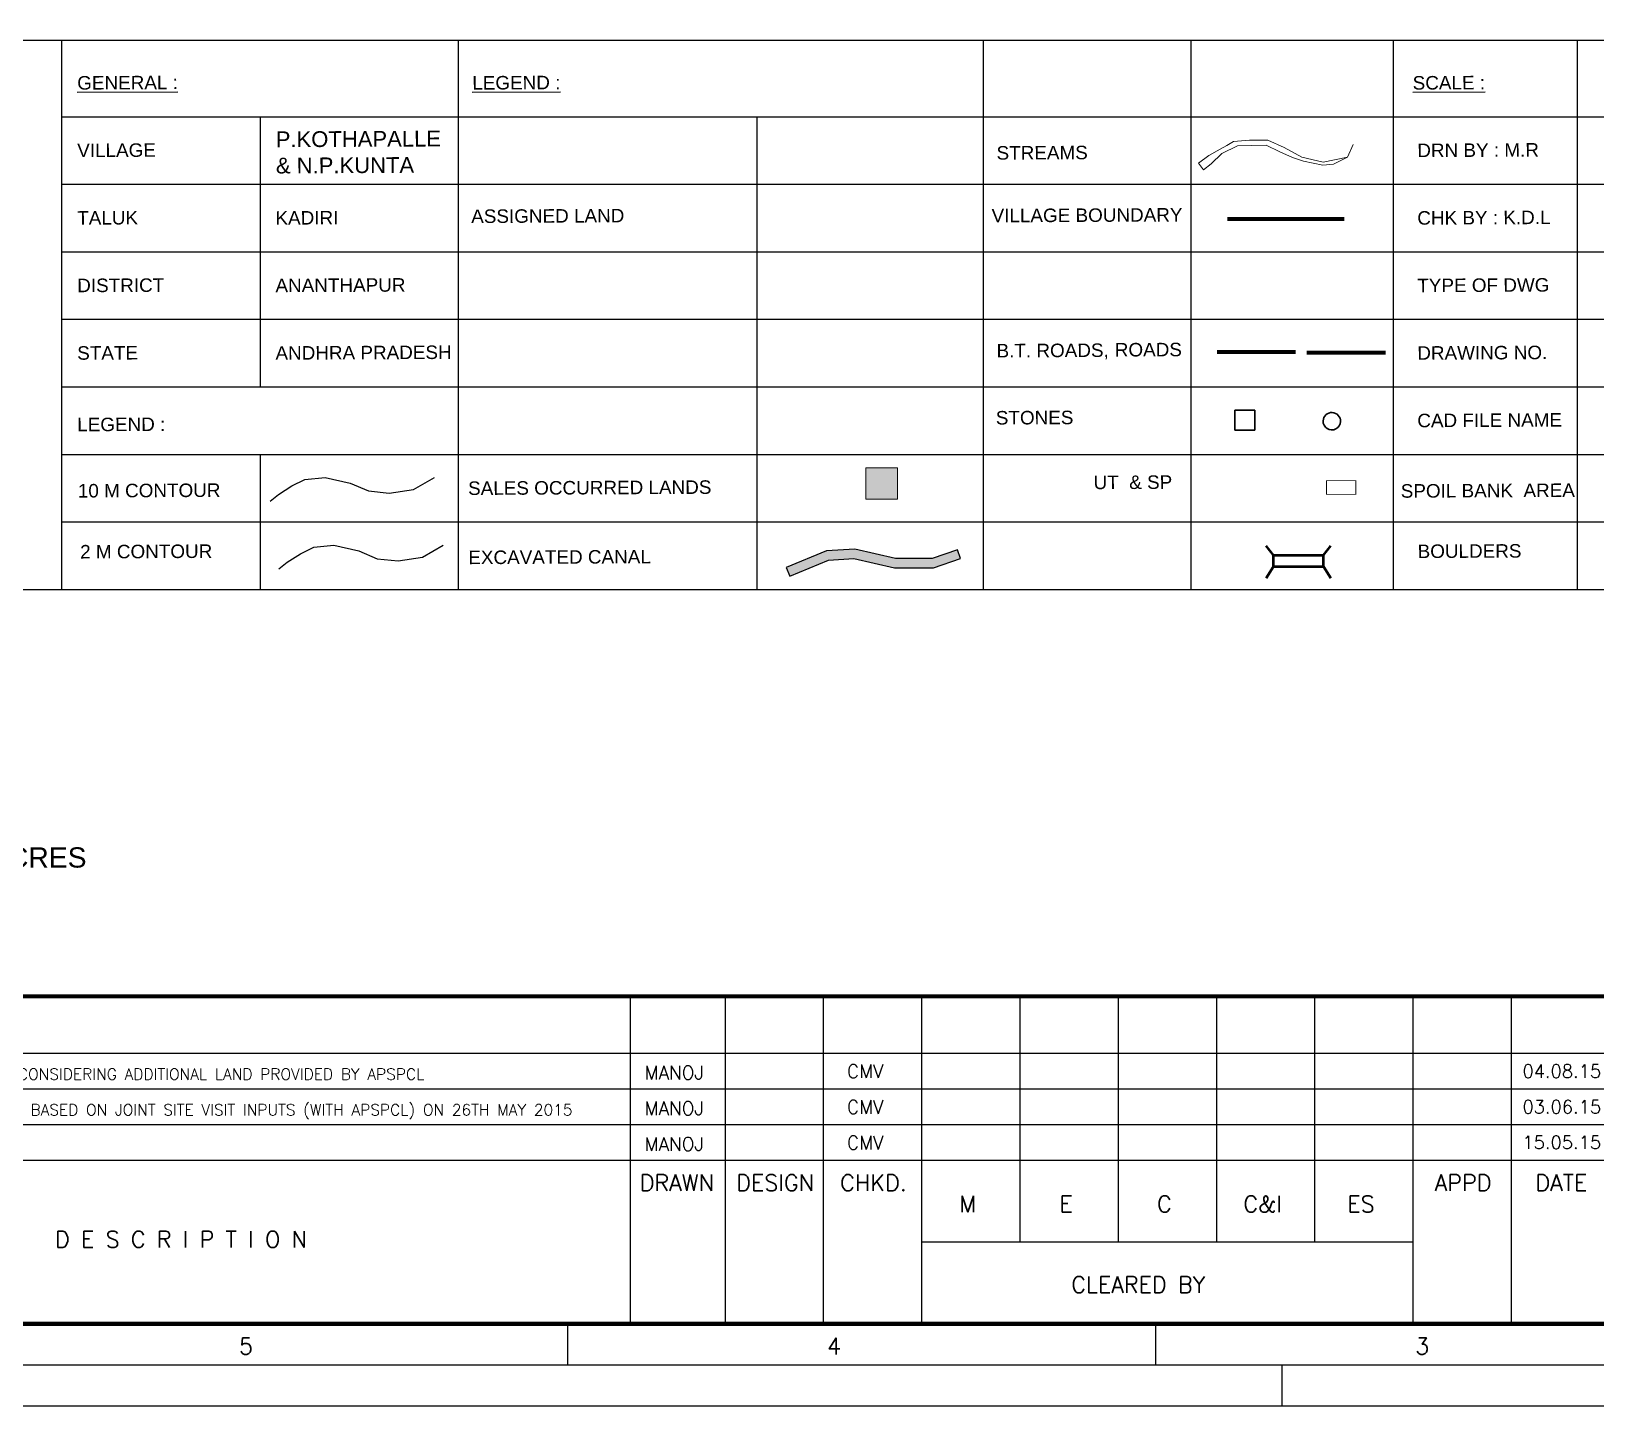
# Model space of a CAD drawing. Header units: metres. Extents: x 218545 to 227455, y 1543467 to 1556082.
# Drawn here: x 220860 to 224333, y 1543467 to 1546520 of the extents above; entities that cross this region are included whole.
import ezdxf
from ezdxf.enums import TextEntityAlignment as Align

# ---------------------------------------------------------------- set-up
doc = ezdxf.new("R2010")
doc.units = ezdxf.units.M
doc.header["$MEASUREMENT"] = 0
for name, color, linetype in [('10 M CONTOUR', 20, 'Continuous'), ('2 M CONTOUR', 33, 'Continuous'), ('AQUEDUCT', 1, 'Continuous'), ('B.T. ROAD', 7, 'Continuous'), ('CART TRACK', 30, 'Continuous'), ('EXCAVATED CANAL', 160, 'Continuous'), ('GRID', 250, 'Continuous'), ('STONES', 5, 'Continuous'), ('TITLE BOX', 7, 'Continuous'), ('UT & SP', 1, 'Continuous'), ('VILLAGE BOUNDARY', 6, 'Continuous')]:
    doc.layers.add(name, color=color, linetype=linetype)
doc.layers.add('SALES OCCURED LANDS', color=181, linetype='Continuous', lineweight=0)
doc.layers.add('STREAM', color=140, linetype='Continuous', lineweight=0)
doc.styles.add('AR', font='arial.ttf')
doc.styles.add('ROMANS', font='romans')
doc.styles.get("Standard").update_dxf_attribs({"font": 'arial.ttf'})

msp = doc.modelspace()

# ---------------------------------------------------------------- hatches: boundary and pattern name
at = {"layer": 'EXCAVATED CANAL'}
h = msp.add_hatch(dxfattribs=at)
h.set_pattern_fill('DOTS', color=256, scale=50)
h.set_pattern_definition([(0, (-23.2662, -154.997), (1.5625, 3.125), [0, -3.125])])
h.paths.add_polyline_path([(222625.13615, 1545365.92141), (222535.36038, 1545328.35292), (222543.40421, 1545309.13092), (222629.85129, 1545345.30645), (222686.14319, 1545348.31453), (222776.2029, 1545327.63632), (222863.07649, 1545327.63632), (222922.88503, 1545348.3577), (222916.06354, 1545368.04668), (222859.56912, 1545348.47351), (222778.56434, 1545348.47351), (222687.95377, 1545369.2782)])
at = {"layer": 'SALES OCCURED LANDS'}
h = msp.add_hatch(color=256, dxfattribs=at)
h.dxf.hatch_style = 1
h.paths.add_polyline_path([(222782.45326, 1545480.31343), (222782.45326, 1545550.31343), (222712.45326, 1545550.31343), (222712.45326, 1545480.31343)])

# ---------------------------------------------------------------- linework, layer by layer
for p, q in [((222190.33294, 1543648.77268, -1469.86579), (222190.33294, 1544376.04541, -1469.86579)), ((222400.59424, 1543648.77268, -1469.86579), (222400.59424, 1544376.04541, -1469.86579)), ((222618.77606, 1543648.77268, -1469.86579), (222618.77606, 1544376.04541, -1469.86579)), ((222836.95788, 1543648.77268, -1469.86579), (222836.95788, 1544376.04541, -1469.86579)), ((223055.13969, 1543830.59086, -1469.86579), (223055.13969, 1544376.04541, -1469.86579)), ((223273.32151, 1543830.59086, -1469.86579), (223273.32151, 1544376.04541, -1469.86579)), ((223491.50333, 1543830.59086, -1469.86579), (223491.50333, 1544376.04541, -1469.86579)), ((223709.68515, 1543830.59086, -1469.86579), (223709.68515, 1544376.04541, -1469.86579)), ((223927.86697, 1543648.77268, -1469.86579), (223927.86697, 1544376.04541, -1469.86579)), ((224146.04878, 1543648.77268, -1469.86579), (224146.04878, 1544376.04541, -1469.86579)), ((220185.27126, 1544250.26669, -1469.86579), (224367.08944, 1544250.26669, -1469.86579)), ((220185.27126, 1544170.98081, -1469.86579), (224367.08944, 1544170.98081, -1469.86579)), ((220185.27126, 1544091.69493, -1469.86579), (224367.08944, 1544091.69493, -1469.86579)), ((220182.41242, 1544012.40905, -1469.86579), (227273.32151, 1544012.40905, -1469.86579)), ((222836.95788, 1543830.59086, -1469.86579), (223927.86697, 1543830.59086, -1469.86579)), ((222050.59424, 1543557.86359, -1469.86579), (222050.59424, 1543648.77268, -1469.86579)), ((223356.27606, 1543557.86359, -1469.86579), (223356.27606, 1543648.77268, -1469.86579)), ((223636.95788, 1543466.9545, -1469.86579), (223636.95788, 1543557.86359, -1469.86579))]:
    msp.add_line(p, q)
at = {"elevation": -1469.86579}
for points in [[(218545.13969, 1543466.9545), (227455.13969, 1543466.9545), (227455.13969, 1556081.9545), (218545.13969, 1556081.9545)], [(218636.04878, 1543557.86359), (227364.2306, 1543557.86359), (227364.2306, 1555991.04541), (218636.04878, 1555991.04541)], [(218726.95788, 1543648.77268), (227273.32151, 1543648.77268), (227273.32151, 1555900.13632), (218726.95788, 1555900.13632)]]:
    msp.add_lwpolyline(points, close=True, dxfattribs=at)
at = {"const_width": 9.09091, "elevation": -1469.86579}
for points in [[(224364.2306, 1543648.77268), (224364.2306, 1545012.40905), (227273.32151, 1545012.40905), (227273.32151, 1543648.77268), (220182.41242, 1543648.77268), (220182.41242, 1544376.04541)], [(224364.2306, 1544376.04541), (220182.41242, 1544376.04541)]]:
    msp.add_lwpolyline(points, dxfattribs=at)
at = {"layer": '10 M CONTOUR', "elevation": -1469.86579}
msp.add_lwpolyline([(221389.71172, 1545476.26838), (221408.50315, 1545491.09035), (221438.17378, 1545509.86482), (221467.2727, 1545524.16487), (221511.70638, 1545528.92132), (221567.24845, 1545516.23742), (221608.50827, 1545498.79709), (221654.52885, 1545494.04064), (221708.48397, 1545501.96806), (221754.50454, 1545528.92132)], dxfattribs=at)
at = {"layer": '2 M CONTOUR', "elevation": -1469.86579}
msp.add_lwpolyline([(221409.03939, 1545325.63632), (221427.83082, 1545340.45828), (221457.50145, 1545359.23276), (221486.60037, 1545373.5328), (221531.03405, 1545378.28926), (221586.57612, 1545365.60535), (221627.83594, 1545348.16502), (221673.85652, 1545343.40857), (221727.81164, 1545351.33599), (221773.83221, 1545378.28926)], dxfattribs=at)
at = {"layer": 'AQUEDUCT', "linetype": 'Continuous', "lineweight": 50, "elevation": -1469.86579}
for points in [[(223601.63969, 1545305.13632), (223617.63969, 1545330.63632), (223617.63969, 1545356.13632), (223601.13969, 1545376.63632)], [(223744.63969, 1545305.13632), (223728.63969, 1545330.63632), (223728.63969, 1545356.13632), (223745.13969, 1545376.63632)], [(223617.63969, 1545356.13632), (223728.63969, 1545356.13632)], [(223617.63969, 1545330.63632), (223728.63969, 1545330.63632)]]:
    msp.add_lwpolyline(points, dxfattribs=at)
at = {"layer": 'B.T. ROAD', "linetype": 'Continuous', "lineweight": 120, "elevation": -1469.86579}
msp.add_lwpolyline([(223492.58688, 1545807.77528), (223666.13969, 1545807.77528)], dxfattribs=at)
at = {"layer": 'CART TRACK', "linetype": 'Continuous', "lineweight": 120, "ltscale": 50, "elevation": -1469.86579}
msp.add_lwpolyline([(223691.58688, 1545806.20843), (223866.08771, 1545806.20843)], dxfattribs=at)
at = {"layer": 'EXCAVATED CANAL', "elevation": -1469.86579}
msp.add_lwpolyline([(222543.40421, 1545309.13092), (222629.85129, 1545345.30645), (222686.14319, 1545348.31453), (222776.2029, 1545327.63632), (222863.07649, 1545327.63632), (222922.88503, 1545348.3577), (222916.06354, 1545368.04668), (222859.56912, 1545348.47351), (222778.56434, 1545348.47351), (222687.95377, 1545369.2782), (222625.13615, 1545365.92141), (222535.36038, 1545328.35292)], close=True, dxfattribs=at)
at = {"layer": 'GRID', "linetype": 'Continuous'}
msp.add_line((218800.13969, 1546500.13632, -1469.86579), (227200.13969, 1546500.13632, -1469.86579), dxfattribs=at)
at = {"layer": 'GRID', "linetype": 'Continuous', "elevation": -1469.86579}
msp.add_lwpolyline([(227200.13969, 1546500.13632), (227200.13969, 1545279.13632), (218800.13969, 1545279.13632), (218800.13969, 1546500.13632)], dxfattribs=at)
at = {"layer": 'SALES OCCURED LANDS', "elevation": -1469.86579}
msp.add_lwpolyline([(222712.45326, 1545480.31343), (222782.45326, 1545480.31343), (222782.45326, 1545550.31343), (222712.45326, 1545550.31343)], close=True, dxfattribs=at)
at = {"layer": 'STONES', "lineweight": 30, "elevation": -1469.86579}
msp.add_lwpolyline([(223531.96497, 1545677.82908), (223576.01594, 1545677.82908), (223576.01594, 1545633.79684), (223531.96497, 1545633.79684)], close=True, dxfattribs=at)
msp.add_lwpolyline([(223727.78087, 1545654.32275, 1), (223766.53785, 1545652.69081, 1)], format="xyb", close=True, dxfattribs=at)
at = {"layer": 'STREAM', "elevation": -1469.86579}
for points in [[(223451.35308, 1546226.41974), (223474.05037, 1546243.42736), (223498.95468, 1546257.78487), (223513.66144, 1546266.26342), (223528.72455, 1546274.94741), (223564.24292, 1546277.49139), (223605.09879, 1546277.49139), (223641.01601, 1546261.79176), (223680.52496, 1546240.26084), (223727.66635, 1546229.04683), (223781.99118, 1546240.26084), (223794.11327, 1546268.07162)], [(223451.35308, 1546226.41974), (223462.00314, 1546212.20683), (223479.03099, 1546224.9662), (223503.15407, 1546248.02745), (223537.93765, 1546265.05919), (223601.36655, 1546266.42173), (223631.56309, 1546251.72002), (223660.11786, 1546239.04072), (223684.03556, 1546230.99425), (223727.22912, 1546222.32835), (223750.56864, 1546224.76291), (223781.99118, 1546240.26084)]]:
    msp.add_lwpolyline(points, dxfattribs=at)
at = {"layer": 'TITLE BOX'}
for p, q in [((224179.05178, 1546329.13632, -1469.86579), (220927.51722, 1546329.13632, -1469.86579)), ((224802.8412, 1546329.13632, -1469.86579), (224179.05178, 1546329.13632, -1469.86579)), ((224179.05178, 1546179.13632, -1469.86579), (220927.51722, 1546179.13632, -1469.86579)), ((224802.8412, 1546179.13632, -1469.86579), (224179.05178, 1546179.13632, -1469.86579)), ((224179.05178, 1546029.13632, -1469.86579), (220927.51722, 1546029.13632, -1469.86579)), ((224802.8412, 1546029.13632, -1469.86579), (224179.05178, 1546029.13632, -1469.86579)), ((224179.05178, 1545879.13632, -1469.86579), (220927.51722, 1545879.13632, -1469.86579)), ((224802.8412, 1545879.13632, -1469.86579), (224179.05178, 1545879.13632, -1469.86579)), ((224179.05178, 1545729.13632, -1469.86579), (220927.51722, 1545729.13632, -1469.86579)), ((224802.8412, 1545729.13632, -1469.86579), (224179.05178, 1545729.13632, -1469.86579)), ((224179.05178, 1545579.13632, -1469.86579), (220927.51722, 1545579.13632, -1469.86579)), ((224802.8412, 1545579.13632, -1469.86579), (224179.05178, 1545579.13632, -1469.86579)), ((224802.8412, 1545429.13632, -1469.86579), (220927.51722, 1545429.13632, -1469.86579))]:
    msp.add_line(p, q, dxfattribs=at)
at = {"layer": 'TITLE BOX', "elevation": -1469.86579}
for points in [[(220927.51722, 1545279.13632), (220927.51722, 1546500.13632)], [(221807.49553, 1546500.13632), (221807.49553, 1545279.13632)], [(222972.7102, 1546500.13632), (222972.7102, 1545279.13632)], [(223434.27928, 1546500.13632), (223434.27928, 1545279.13632)], [(223883.53473, 1546500.13632), (223883.53473, 1545279.13632)], [(224291.63969, 1546500.13632), (224291.63969, 1545279.13632)], [(221367.50638, 1546329.13632), (221367.50638, 1545729.13632)], [(222470.68397, 1546329.13632), (222470.68397, 1545279.13632)], [(221367.50638, 1545579.13632), (221367.50638, 1545279.13632)]]:
    msp.add_lwpolyline(points, dxfattribs=at)
at = {"layer": 'UT & SP', "linetype": 'Continuous', "const_width": 2, "elevation": -1469.86579}
msp.add_lwpolyline([(223735.13969, 1545521.63632), (223800.63969, 1545521.63632), (223800.63969, 1545491.13632), (223735.13969, 1545491.13632)], close=True, dxfattribs=at)
at = {"layer": 'VILLAGE BOUNDARY', "lineweight": 120, "elevation": -1469.86579}
msp.add_lwpolyline([(223515.65758, 1546102.75403), (223774.42245, 1546102.75403)], dxfattribs=at)

# ---------------------------------------------------------------- texts
for s, height, style, p in [('TOTAL AREA OF SURVEY NO. 539 & 679 = APPROX. 7200 ACRES', 45, 'AR', (219034.62926, 1544662.18154, -1469.86579)), ('MANOJ', 30, 'ROMANS', (222221.338, 1544191.58539, -1469.86579)), ('CMV', 30, 'ROMANS', (222670.67251, 1544194.89452, -1469.86579)), ('MANOJ', 30, 'ROMANS', (222221.338, 1544112.29951, -1469.86579)), ('CMV', 30, 'ROMANS', (222670.67251, 1544115.60864, -1469.86579)), ('MANOJ', 30, 'ROMANS', (222221.338, 1544033.01363, -1469.86579)), ('CMV', 30, 'ROMANS', (222670.67251, 1544036.32276, -1469.86579))]:
    msp.add_text(s, height=height, dxfattribs=dict(style=style)).set_placement(p)
at = {"style": 'ROMANS'}
for s, height, p in [('DRAWING REVISED CONSIDERING ADDITIONAL LAND PROVIDED BY APSPCL ', 25, (221132.69311, 1544190.95205, -1469.86579)), ('04.08.15', 29.090909, (224257.68272, 1544195.46621, -1469.86579)), ('DRAWING REVISED BASED ON JOINT SITE VISIT INPUTS (WITH APSPCL) ON 26TH MAY 2015', 25, (221302.59703, 1544111.66617, -1469.86579)), ('03.06.15', 29.090909, (224257.68272, 1544116.18033, -1469.86579)), ('15.05.15', 29.090909, (224257.68272, 1544037.32752, -1469.86579)), ('DRAWN', 36.363636, (222293.16935, 1543943.87948, -1469.86579)), ('DESIGN', 36.363636, (222511.35117, 1543943.87948, -1469.86579)), ('CHKD.', 36.363636, (222729.53299, 1543943.87948, -1469.86579)), ('APPD', 36.363636, (224038.6239, 1543943.87948, -1469.86579)), ('DATE', 36.363636, (224256.80572, 1543943.87948, -1469.86579)), ('M', 36.36364, (222939.07731, 1543896.7766, -1469.86579)), ('E', 36.36364, (223157.25913, 1543896.7766, -1469.86579)), ('C', 36.36364, (223375.44095, 1543896.7766, -1469.86579)), ('C&I', 36.363636, (223593.62277, 1543896.7766, -1469.86579)), ('ES', 36.363636, (223811.80459, 1543896.7766, -1469.86579)), ('D E S C R I P T I O N', 36.3636364, (221192.06877, 1543818.28373, -1469.86579)), ('CLEARED BY', 36.363636, (223317.49233, 1543717.77461, -1469.86579)), ('5', 36.36364, (221336.42925, 1543581.01899, -1469.86579)), ('4', 36.36364, (222642.11107, 1543581.01899, -1469.86579)), ('3', 36.36364, (223947.79289, 1543581.01899, -1469.86579))]:
    msp.add_text(s, height=height, dxfattribs=at).set_placement(p, align=Align.CENTER)
at = {"layer": '10 M CONTOUR'}
msp.add_text('10 M CONTOUR', height=30, rotation=0.27117028, dxfattribs=at).set_placement((220963.03471, 1545484.02388, -1469.86579))
at = {"layer": '2 M CONTOUR'}
for s, p in [('UT  & SP', (223218.16471, 1545502.63616, -1469.86579)), ('SPOIL BANK  AREA', (223900.16471, 1545483.63616, -1469.86579)), ('2 M CONTOUR', (220968.16471, 1545348.63616, -1469.86579)), ('BOULDERS', (223937.66471, 1545349.63616, -1469.86579))]:
    msp.add_text(s, height=30, rotation=0.27117028, dxfattribs=at).set_placement(p)
at = {"layer": 'B.T. ROAD', "linetype": 'Continuous'}
msp.add_text('B.T. ROADS,', height=30, rotation=0.27117028, dxfattribs=at).set_placement((223002.79018, 1545795.20967, -1469.86579))
at = {"layer": 'CART TRACK', "linetype": 'Continuous', "lineweight": 100, "ltscale": 50}
msp.add_text('ROADS', height=30, rotation=0.27117028, dxfattribs=at).set_placement((223265.29018, 1545797.20967, -1469.86579))
at = {"layer": 'EXCAVATED CANAL'}
msp.add_text('EXCAVATED CANAL', height=30, rotation=0.27117028, dxfattribs=at).set_placement((221829.96023, 1545336.04816, -1469.86579))
at = {"layer": 'SALES OCCURED LANDS'}
msp.add_text('SALES OCCURRED LANDS', height=30, rotation=0.27117028, dxfattribs=at).set_placement((221829.46894, 1545489.76734, -1469.86579))
at = {"layer": 'STONES', "lineweight": 30}
msp.add_text('STONES', height=30, rotation=0.27117028, dxfattribs=at).set_placement((223001.13969, 1545646.20967, -1469.86579))
at = {"layer": 'STREAM'}
msp.add_text('STREAMS', height=30, rotation=0.27117028, dxfattribs=at).set_placement((223002.79018, 1546234.52266, -1469.86579))
at = {"layer": 'TITLE BOX'}
for s, p in [('%%UGENERAL :', (220961.60489, 1546390.08186, -1469.86579)), ('%%ULEGEND :', (221838.7554, 1546390.08186, -1469.86579)), ('%%USCALE :', (223926.61992, 1546390.08186, -1469.86579)), ('VILLAGE', (220961.60489, 1546240.08186, -1469.86579)), ('DRN BY : M.R', (223936.92887, 1546240.08186, -1469.86579)), ('TALUK', (220961.60489, 1546090.08186, -1469.86579)), ('KADIRI', (221401.75936, 1546090.08186, -1469.86579)), ('CHK BY : K.D.L', (223936.92887, 1546090.08186, -1469.86579)), ('DISTRICT', (220961.60489, 1545940.08186, -1469.86579)), ('ANANTHAPUR', (221401.75936, 1545940.08186, -1469.86579)), ('TYPE OF DWG', (223936.92887, 1545940.08186, -1469.86579)), ('STATE', (220961.60489, 1545790.08186, -1469.86579)), ('ANDHRA PRADESH', (221401.75936, 1545790.08186, -1469.86579)), ('DRAWING NO.', (223936.92887, 1545790.08186, -1469.86579)), ('CAD FILE NAME', (223936.92887, 1545640.08186, -1469.86579)), ('LEGEND :', (220961.60489, 1545631.08186, -1469.86579))]:
    msp.add_text(s, height=30, rotation=0.27117028, dxfattribs=at).set_placement(p)
at = {"layer": 'TITLE BOX', "attachment_point": 1, "rotation": 0.27117028}
for s, insert, char_height, width in [('P.KOTHAPALLE & N.P.KUNTA', (221402.26511, 1546297.16492, -1469.86579), 35, 359.2777233), ('ASSIGNED LAND', (221836.23409, 1546123.7336, -1469.86579), 30, 345.870546)]:
    msp.add_mtext(s, dxfattribs=dict(at, insert=insert, char_height=char_height, width=width))
at = {"layer": 'VILLAGE BOUNDARY'}
msp.add_text('VILLAGE BOUNDARY', height=30, rotation=0.27117028, dxfattribs=at).set_placement((222991.76616, 1546095.20967, -1469.86579))

doc.saveas('drawing.dxf')
